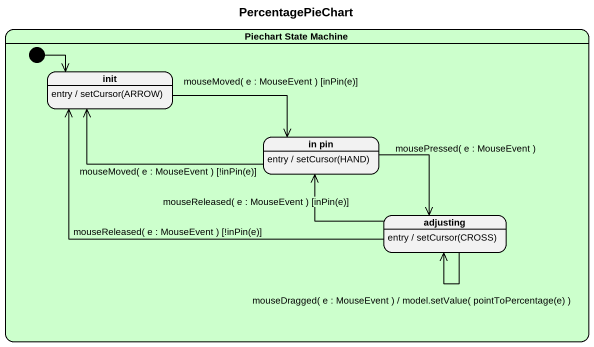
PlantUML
@startuml
title PercentagePieChart
hide empty description
state "Piechart State Machine" as Piechart_State_Machine #CCFFCC {
  state init
  init : entry / setCursor(ARROW)
  state "in pin" as in_pin
  in_pin : entry / setCursor(HAND)
  state adjusting
  adjusting : entry / setCursor(CROSS)
  [*] -right-> init
}
init -right-> in_pin : mouseMoved( e : MouseEvent ) [inPin(e)]
in_pin -left-> init : mouseMoved( e : MouseEvent ) [!inPin(e)]
in_pin --> adjusting : mousePressed( e : MouseEvent )
adjusting -left-> init : mouseReleased( e : MouseEvent ) [!inPin(e)]
adjusting -up-> in_pin : mouseReleased( e : MouseEvent ) [inPin(e)]
adjusting --> adjusting : mouseDragged( e : MouseEvent ) / model.setValue( pointToPercentage(e) )
@enduml
